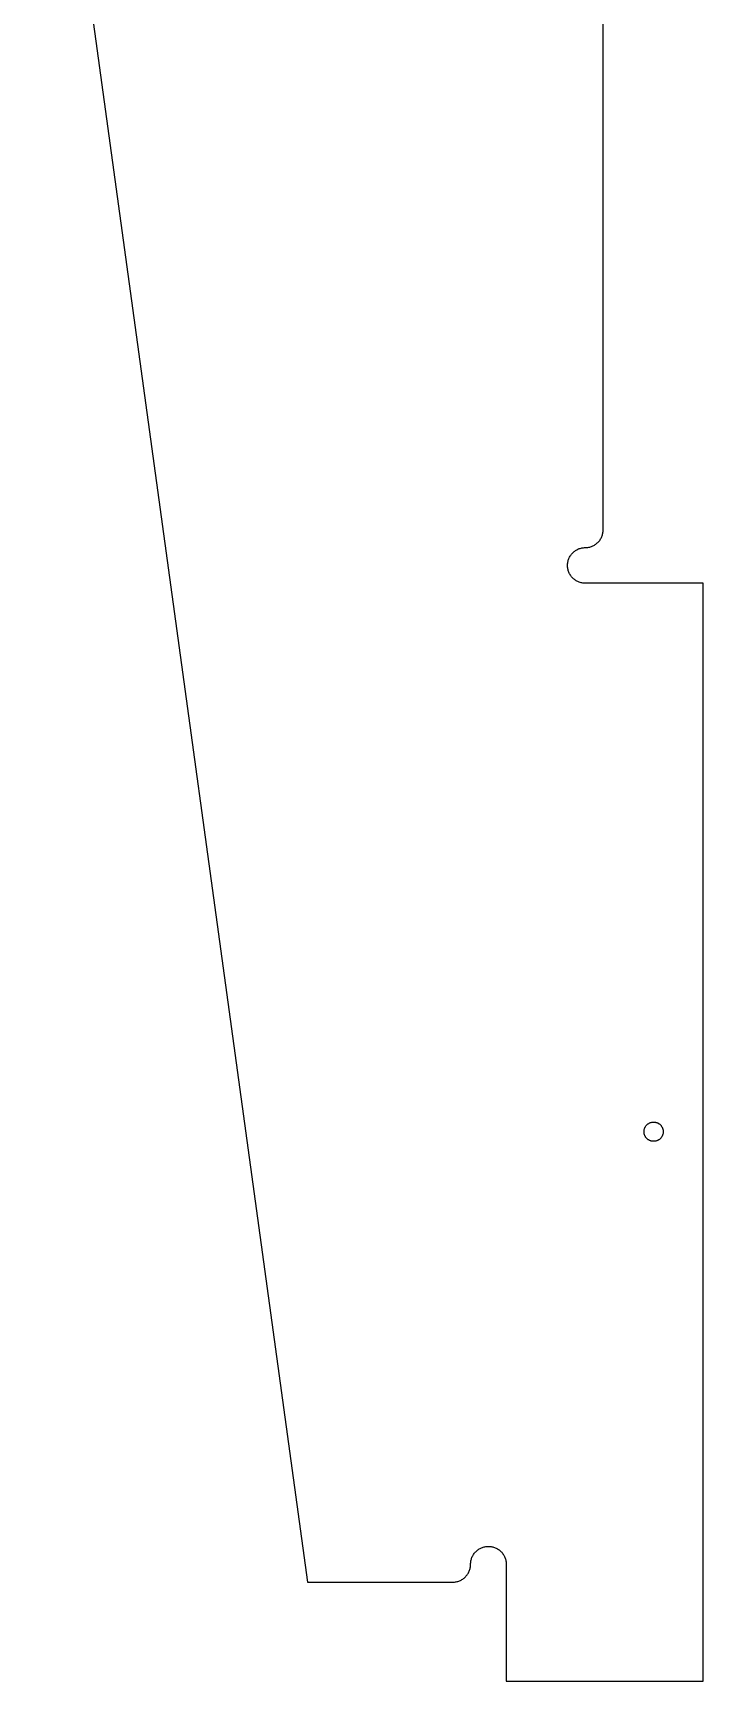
# Model space of a CAD drawing. Header units: metres. Extents: x -500 to 0, y 0 to 600.
# Drawn here: x -122 to 0, y 0 to 300 of the extents above; entities that cross this region are included whole.
import ezdxf

# ---------------------------------------------------------------- set-up
doc = ezdxf.new("R2010")
doc.units = ezdxf.units.M

msp = doc.modelspace()

# ---------------------------------------------------------------- linework, layer by layer
for p, q in [((-18.18, 209.57), (-18.18, 490.43)), ((-122, 381.82), (-72, 18)), ((-19.494, 206.96), (-19.3682, 207.058)), ((-19.3682, 207.058), (-19.2474, 207.162)), ((-19.2474, 207.162), (-19.1319, 207.272)), ((-19.1319, 207.272), (-19.0219, 207.387)), ((-19.0219, 207.387), (-18.9177, 207.508)), ((-18.9177, 207.508), (-18.8196, 207.634)), ((-18.8196, 207.634), (-18.7277, 207.764)), ((-18.7277, 207.764), (-18.6424, 207.899)), ((-18.6424, 207.899), (-18.5638, 208.038)), ((-18.5638, 208.038), (-18.492, 208.18)), ((-18.492, 208.18), (-18.4274, 208.326)), ((-18.4274, 208.326), (-18.37, 208.475)), ((-18.37, 208.475), (-18.3199, 208.627)), ((-18.3199, 208.627), (-18.2774, 208.78)), ((-18.2774, 208.78), (-18.2424, 208.936)), ((-18.2424, 208.936), (-18.2152, 209.093)), ((-18.2152, 209.093), (-18.1956, 209.251)), ((-18.1956, 209.251), (-18.1839, 209.411)), ((-18.1839, 209.411), (-18.18, 209.57)), ((-24.5826, 203.86), (-24.5401, 204.013)), ((-24.5401, 204.013), (-24.49, 204.165)), ((-24.49, 204.165), (-24.4326, 204.314)), ((-24.4326, 204.314), (-24.368, 204.46)), ((-24.368, 204.46), (-24.2962, 204.602)), ((-24.2962, 204.602), (-24.2176, 204.741)), ((-24.2176, 204.741), (-24.1323, 204.876)), ((-24.1323, 204.876), (-24.0404, 205.006)), ((-24.0404, 205.006), (-23.9423, 205.132)), ((-23.9423, 205.132), (-23.8381, 205.253)), ((-23.8381, 205.253), (-23.7281, 205.368)), ((-23.7281, 205.368), (-23.6126, 205.478)), ((-23.6126, 205.478), (-23.4918, 205.582)), ((-23.4918, 205.582), (-23.366, 205.68)), ((-23.366, 205.68), (-23.2356, 205.772)), ((-23.2356, 205.772), (-23.1008, 205.858)), ((-23.1008, 205.858), (-22.962, 205.936)), ((-22.962, 205.936), (-22.8195, 206.008)), ((-22.8195, 206.008), (-22.6737, 206.073)), ((-22.6737, 206.073), (-22.5249, 206.13)), ((-22.5249, 206.13), (-22.3734, 206.18)), ((-22.3734, 206.18), (-22.2197, 206.223)), ((-22.2197, 206.223), (-22.064, 206.258)), ((-22.064, 206.258), (-21.9069, 206.285)), ((-21.9069, 206.285), (-21.7486, 206.304)), ((-21.7486, 206.304), (-21.5895, 206.316)), ((-21.5895, 206.316), (-21.2705, 206.324)), ((-21.2705, 206.324), (-21.1114, 206.336)), ((-21.1114, 206.336), (-20.9531, 206.355)), ((-20.9531, 206.355), (-20.7959, 206.382)), ((-20.7959, 206.382), (-20.6403, 206.417)), ((-20.6403, 206.417), (-20.4866, 206.46)), ((-20.4866, 206.46), (-20.3351, 206.51)), ((-20.3351, 206.51), (-20.1863, 206.567)), ((-20.1863, 206.567), (-20.0404, 206.632)), ((-20.0404, 206.632), (-19.8979, 206.704)), ((-19.8979, 206.704), (-19.7592, 206.782)), ((-19.7592, 206.782), (-19.6244, 206.868)), ((-19.6244, 206.868), (-19.494, 206.96)), ((-24.68, 203.07), (-24.6761, 203.229)), ((-24.6761, 202.911), (-24.68, 203.07)), ((-24.6761, 203.229), (-24.6643, 203.389)), ((-24.6643, 202.751), (-24.6761, 202.911)), ((-24.6643, 203.389), (-24.6448, 203.547)), ((-24.6448, 202.593), (-24.6643, 202.751)), ((-24.6448, 203.547), (-24.6175, 203.704)), ((-24.6175, 202.436), (-24.6448, 202.593)), ((-24.6175, 203.704), (-24.5826, 203.86)), ((-24.5826, 202.28), (-24.6175, 202.436)), ((-24.5401, 202.127), (-24.5826, 202.28)), ((-24.49, 201.975), (-24.5401, 202.127)), ((-24.4326, 201.826), (-24.49, 201.975)), ((-24.368, 201.68), (-24.4326, 201.826)), ((-24.2962, 201.538), (-24.368, 201.68)), ((-24.2176, 201.399), (-24.2962, 201.538)), ((-24.1323, 201.264), (-24.2176, 201.399)), ((-24.0404, 201.134), (-24.1323, 201.264)), ((-23.9423, 201.008), (-24.0404, 201.134)), ((-23.8381, 200.887), (-23.9423, 201.008)), ((-23.7281, 200.772), (-23.8381, 200.887)), ((-23.6126, 200.662), (-23.7281, 200.772)), ((-23.4918, 200.558), (-23.6126, 200.662)), ((-23.366, 200.46), (-23.4918, 200.558)), ((-23.2356, 200.368), (-23.366, 200.46)), ((-23.1008, 200.282), (-23.2356, 200.368)), ((-22.962, 200.204), (-23.1008, 200.282)), ((-22.8195, 200.132), (-22.962, 200.204)), ((-22.6737, 200.067), (-22.8195, 200.132)), ((-22.5249, 200.01), (-22.6737, 200.067)), ((-22.3734, 199.96), (-22.5249, 200.01)), ((-22.2197, 199.917), (-22.3734, 199.96)), ((-22.064, 199.882), (-22.2197, 199.917)), ((-21.9069, 199.855), (-22.064, 199.882)), ((-21.7486, 199.836), (-21.9069, 199.855)), ((-21.5895, 199.824), (-21.7486, 199.836)), ((-21.43, 199.82), (-21.5895, 199.824)), ((0, 199.82), (-21.43, 199.82)), ((0, 0), (0, 199.82)), ((-10.75, 100), (-10.7479, 100.086)), ((-10.7479, 99.9141), (-10.75, 100)), ((-10.7479, 100.086), (-10.7416, 100.172)), ((-10.7416, 99.8285), (-10.7479, 99.9141)), ((-10.7416, 100.172), (-10.731, 100.257)), ((-10.731, 99.7432), (-10.7416, 99.8285)), ((-10.731, 100.257), (-10.7164, 100.341)), ((-10.7164, 99.6586), (-10.731, 99.7432)), ((-10.7164, 100.341), (-10.6975, 100.425)), ((-10.6975, 99.5748), (-10.7164, 99.6586)), ((-10.6975, 100.425), (-10.6746, 100.508)), ((-10.6746, 99.492), (-10.6975, 99.5748)), ((-10.6746, 100.508), (-10.6477, 100.59)), ((-10.6477, 99.4104), (-10.6746, 99.492)), ((-10.6477, 100.59), (-10.6168, 100.67)), ((-10.6168, 99.3303), (-10.6477, 99.4104)), ((-10.6168, 100.67), (-10.582, 100.748)), ((-10.582, 99.2518), (-10.6168, 99.3303)), ((-10.582, 100.748), (-10.5434, 100.825)), ((-10.5434, 99.175), (-10.582, 99.2518)), ((-10.5434, 100.825), (-10.501, 100.9)), ((-10.501, 99.1003), (-10.5434, 99.175)), ((-10.501, 100.9), (-10.4551, 100.972)), ((-10.4551, 99.0277), (-10.501, 99.1003)), ((-10.4551, 100.972), (-10.4056, 101.042)), ((-10.4056, 98.9575), (-10.4551, 99.0277)), ((-10.4056, 101.042), (-10.3528, 101.11)), ((-10.3528, 101.11), (-10.2967, 101.175)), ((-10.2967, 101.175), (-10.2374, 101.237)), ((-10.2374, 101.237), (-10.1752, 101.297)), ((-10.1752, 101.297), (-10.1102, 101.353)), ((-10.1102, 101.353), (-10.0425, 101.406)), ((-10.0425, 101.406), (-9.97224, 101.455)), ((-9.97224, 101.455), (-9.89967, 101.501)), ((-9.89967, 101.501), (-9.82494, 101.543)), ((-9.82494, 101.543), (-9.74821, 101.582)), ((-9.74821, 101.582), (-9.66969, 101.617)), ((-9.66969, 101.617), (-9.58955, 101.648)), ((-9.58955, 101.648), (-9.508, 101.675)), ((-9.508, 101.675), (-9.4252, 101.698)), ((-9.4252, 101.698), (-9.3414, 101.716)), ((-9.3414, 101.716), (-9.25677, 101.731)), ((-9.25677, 101.731), (-9.17152, 101.742)), ((-9.17152, 101.742), (-9.08586, 101.748)), ((-9.08586, 101.748), (-9, 101.75)), ((-9, 101.75), (-8.91412, 101.748)), ((-8.91412, 101.748), (-8.82846, 101.742)), ((-8.82846, 101.742), (-8.74321, 101.731)), ((-8.74321, 101.731), (-8.65858, 101.716)), ((-8.65858, 101.716), (-8.57478, 101.698)), ((-8.57478, 101.698), (-8.49199, 101.675)), ((-8.49199, 101.675), (-8.41043, 101.648)), ((-8.41043, 101.648), (-8.33029, 101.617)), ((-8.33029, 101.617), (-8.25177, 101.582)), ((-8.25177, 101.582), (-8.17505, 101.543)), ((-8.17505, 101.543), (-8.10031, 101.501)), ((-8.10031, 101.501), (-8.02774, 101.455)), ((-8.02774, 101.455), (-7.95752, 101.406)), ((-7.95752, 101.406), (-7.8898, 101.353)), ((-7.8898, 101.353), (-7.82477, 101.297)), ((-7.82477, 101.297), (-7.76256, 101.237)), ((-7.76256, 101.237), (-7.70332, 101.175)), ((-7.70332, 101.175), (-7.64722, 101.11)), ((-7.64722, 101.11), (-7.59438, 101.042)), ((-7.59438, 101.042), (-7.54492, 100.972)), ((-7.54492, 99.0277), (-7.59438, 98.9575)), ((-7.54492, 100.972), (-7.49896, 100.9)), ((-7.49896, 99.1003), (-7.54492, 99.0277)), ((-7.49896, 100.9), (-7.45663, 100.825)), ((-7.45663, 99.175), (-7.49896, 99.1003)), ((-7.45663, 100.825), (-7.41801, 100.748)), ((-7.41801, 99.2518), (-7.45663, 99.175)), ((-7.41801, 100.748), (-7.38321, 100.67)), ((-7.38321, 99.3303), (-7.41801, 99.2518)), ((-7.38321, 100.67), (-7.35229, 100.59)), ((-7.35229, 99.4104), (-7.38321, 99.3303)), ((-7.35229, 100.59), (-7.32535, 100.508)), ((-7.32535, 99.492), (-7.35229, 99.4104)), ((-7.32535, 100.508), (-7.30244, 100.425)), ((-7.30244, 99.5748), (-7.32535, 99.492)), ((-7.30244, 100.425), (-7.28362, 100.341)), ((-7.28362, 99.6586), (-7.30244, 99.5748)), ((-7.28362, 100.341), (-7.26894, 100.257)), ((-7.26894, 99.7432), (-7.28362, 99.6586)), ((-7.26894, 100.257), (-7.25842, 100.172)), ((-7.25842, 99.8285), (-7.26894, 99.7432)), ((-7.25842, 100.172), (-7.25211, 100.086)), ((-7.25211, 99.9141), (-7.25842, 99.8285)), ((-7.25211, 100.086), (-7.25, 100)), ((-7.25, 100), (-7.25211, 99.9141)), ((-10.3528, 98.8898), (-10.4056, 98.9575)), ((-10.2967, 98.8248), (-10.3528, 98.8898)), ((-10.2374, 98.7626), (-10.2967, 98.8248)), ((-10.1752, 98.7033), (-10.2374, 98.7626)), ((-10.1102, 98.6472), (-10.1752, 98.7033)), ((-10.0425, 98.5944), (-10.1102, 98.6472)), ((-9.97224, 98.5449), (-10.0425, 98.5944)), ((-9.89967, 98.499), (-9.97224, 98.5449)), ((-9.82494, 98.4566), (-9.89967, 98.499)), ((-9.74821, 98.418), (-9.82494, 98.4566)), ((-9.66969, 98.3832), (-9.74821, 98.418)), ((-9.58955, 98.3523), (-9.66969, 98.3832)), ((-9.508, 98.3253), (-9.58955, 98.3523)), ((-9.4252, 98.3024), (-9.508, 98.3253)), ((-9.3414, 98.2836), (-9.4252, 98.3024)), ((-9.25677, 98.2689), (-9.3414, 98.2836)), ((-9.17152, 98.2584), (-9.25677, 98.2689)), ((-9.08586, 98.2521), (-9.17152, 98.2584)), ((-9, 98.25), (-9.08586, 98.2521)), ((-8.91412, 98.2521), (-9, 98.25)), ((-8.82846, 98.2584), (-8.91412, 98.2521)), ((-8.74321, 98.2689), (-8.82846, 98.2584)), ((-8.65858, 98.2836), (-8.74321, 98.2689)), ((-8.57478, 98.3024), (-8.65858, 98.2836)), ((-8.49199, 98.3253), (-8.57478, 98.3024)), ((-8.41043, 98.3523), (-8.49199, 98.3253)), ((-8.33029, 98.3832), (-8.41043, 98.3523)), ((-8.25177, 98.418), (-8.33029, 98.3832)), ((-8.17505, 98.4566), (-8.25177, 98.418)), ((-8.10031, 98.499), (-8.17505, 98.4566)), ((-8.02774, 98.5449), (-8.10031, 98.499)), ((-7.95752, 98.5944), (-8.02774, 98.5449)), ((-7.8898, 98.6472), (-7.95752, 98.5944)), ((-7.82477, 98.7033), (-7.8898, 98.6472)), ((-7.76256, 98.7626), (-7.82477, 98.7033)), ((-7.70332, 98.8248), (-7.76256, 98.7626)), ((-7.64722, 98.8898), (-7.70332, 98.8248)), ((-7.59438, 98.9575), (-7.64722, 98.8898)), ((-40.8756, 23.9523), (-40.7408, 24.0376)), ((-40.7408, 24.0376), (-40.602, 24.1162)), ((-40.602, 24.1162), (-40.4595, 24.188)), ((-40.4595, 24.188), (-40.3137, 24.2526)), ((-40.3137, 24.2526), (-40.1649, 24.31)), ((-40.1649, 24.31), (-40.0134, 24.36)), ((-40.0134, 24.36), (-39.8597, 24.4026)), ((-39.8597, 24.4026), (-39.704, 24.4375)), ((-39.704, 24.4375), (-39.5469, 24.4648)), ((-39.5469, 24.4648), (-39.3885, 24.4843)), ((-39.3885, 24.4843), (-39.2295, 24.4961)), ((-39.2295, 24.4961), (-39.07, 24.5)), ((-39.07, 24.5), (-38.9105, 24.4961)), ((-38.9105, 24.4961), (-38.7514, 24.4843)), ((-38.7514, 24.4843), (-38.5931, 24.4648)), ((-38.5931, 24.4648), (-38.4359, 24.4375)), ((-38.4359, 24.4375), (-38.2803, 24.4026)), ((-38.2803, 24.4026), (-38.1266, 24.36)), ((-38.1266, 24.36), (-37.9751, 24.31)), ((-37.9751, 24.31), (-37.8263, 24.2526)), ((-37.8263, 24.2526), (-37.6804, 24.188)), ((-37.6804, 24.188), (-37.5379, 24.1162)), ((-37.5379, 24.1162), (-37.3992, 24.0376)), ((-37.3992, 24.0376), (-37.2644, 23.9523)), ((-42.3356, 20.9314), (-42.3239, 21.0905)), ((-42.3239, 21.0905), (-42.3161, 21.4095)), ((-42.3161, 21.4095), (-42.3043, 21.5685)), ((-42.3043, 21.5685), (-42.2848, 21.7269)), ((-42.2848, 21.7269), (-42.2575, 21.884)), ((-42.2575, 21.884), (-42.2226, 22.0397)), ((-42.2226, 22.0397), (-42.1801, 22.1934)), ((-42.1801, 22.1934), (-42.13, 22.3449)), ((-42.13, 22.3449), (-42.0726, 22.4937)), ((-42.0726, 22.4937), (-42.008, 22.6395)), ((-42.008, 22.6395), (-41.9362, 22.782)), ((-41.9362, 22.782), (-41.8576, 22.9208)), ((-41.8576, 22.9208), (-41.7723, 23.0556)), ((-41.7723, 23.0556), (-41.6804, 23.186)), ((-41.6804, 23.186), (-41.5823, 23.3118)), ((-41.5823, 23.3118), (-41.4781, 23.4326)), ((-41.4781, 23.4326), (-41.3681, 23.5481)), ((-41.3681, 23.5481), (-41.2526, 23.6581)), ((-41.2526, 23.6581), (-41.1318, 23.7623)), ((-41.1318, 23.7623), (-41.006, 23.8604)), ((-41.006, 23.8604), (-40.8756, 23.9523)), ((-37.2644, 23.9523), (-37.134, 23.8604)), ((-37.134, 23.8604), (-37.0082, 23.7623)), ((-37.0082, 23.7623), (-36.8874, 23.6581)), ((-36.8874, 23.6581), (-36.7719, 23.5481)), ((-36.7719, 23.5481), (-36.6619, 23.4326)), ((-36.6619, 23.4326), (-36.5577, 23.3118)), ((-36.5577, 23.3118), (-36.4596, 23.186)), ((-36.4596, 23.186), (-36.3677, 23.0556)), ((-36.3677, 23.0556), (-36.2824, 22.9208)), ((-36.2824, 22.9208), (-36.2038, 22.782)), ((-36.2038, 22.782), (-36.132, 22.6395)), ((-36.132, 22.6395), (-36.0674, 22.4937)), ((-36.0674, 22.4937), (-36.01, 22.3449)), ((-36.01, 22.3449), (-35.9599, 22.1934)), ((-35.9599, 22.1934), (-35.9174, 22.0397)), ((-35.9174, 22.0397), (-35.8824, 21.884)), ((-35.8824, 21.884), (-35.8552, 21.7269)), ((-35.8552, 21.7269), (-35.8356, 21.5685)), ((-35.8356, 21.5685), (-35.8239, 21.4095)), ((-35.8239, 21.4095), (-35.82, 21.25)), ((-35.82, 21.25), (-35.82, 0)), ((-72, 18), (-45.57, 18)), ((-45.57, 18), (-45.4105, 18.0039)), ((-45.4105, 18.0039), (-45.2514, 18.0156)), ((-45.2514, 18.0156), (-45.0931, 18.0352)), ((-45.0931, 18.0352), (-44.9359, 18.0624)), ((-44.9359, 18.0624), (-44.7803, 18.0974)), ((-44.7803, 18.0974), (-44.6266, 18.1399)), ((-44.6266, 18.1399), (-44.4751, 18.19)), ((-44.4751, 18.19), (-44.3263, 18.2474)), ((-44.3263, 18.2474), (-44.1804, 18.312)), ((-44.1804, 18.312), (-44.0379, 18.3837)), ((-44.0379, 18.3837), (-43.8992, 18.4624)), ((-43.8992, 18.4624), (-43.7644, 18.5477)), ((-43.7644, 18.5477), (-43.634, 18.6396)), ((-43.634, 18.6396), (-43.5082, 18.7377)), ((-43.5082, 18.7377), (-43.3874, 18.8419)), ((-43.3874, 18.8419), (-43.2719, 18.9519)), ((-43.2719, 18.9519), (-43.1619, 19.0674)), ((-43.1619, 19.0674), (-43.0577, 19.1882)), ((-43.0577, 19.1882), (-42.9596, 19.314)), ((-42.9596, 19.314), (-42.8677, 19.4444)), ((-42.8677, 19.4444), (-42.7824, 19.5792)), ((-42.7824, 19.5792), (-42.7038, 19.718)), ((-42.7038, 19.718), (-42.632, 19.8604)), ((-42.632, 19.8604), (-42.5674, 20.0063)), ((-42.5674, 20.0063), (-42.51, 20.1551)), ((-42.51, 20.1551), (-42.4599, 20.3066)), ((-42.4599, 20.3066), (-42.4174, 20.4603)), ((-42.4174, 20.4603), (-42.3824, 20.616)), ((-42.3824, 20.616), (-42.3552, 20.7731)), ((-42.3552, 20.7731), (-42.3356, 20.9314)), ((-35.82, 0), (0, 0))]:
    msp.add_line(p, q)

doc.saveas('drawing.dxf')
